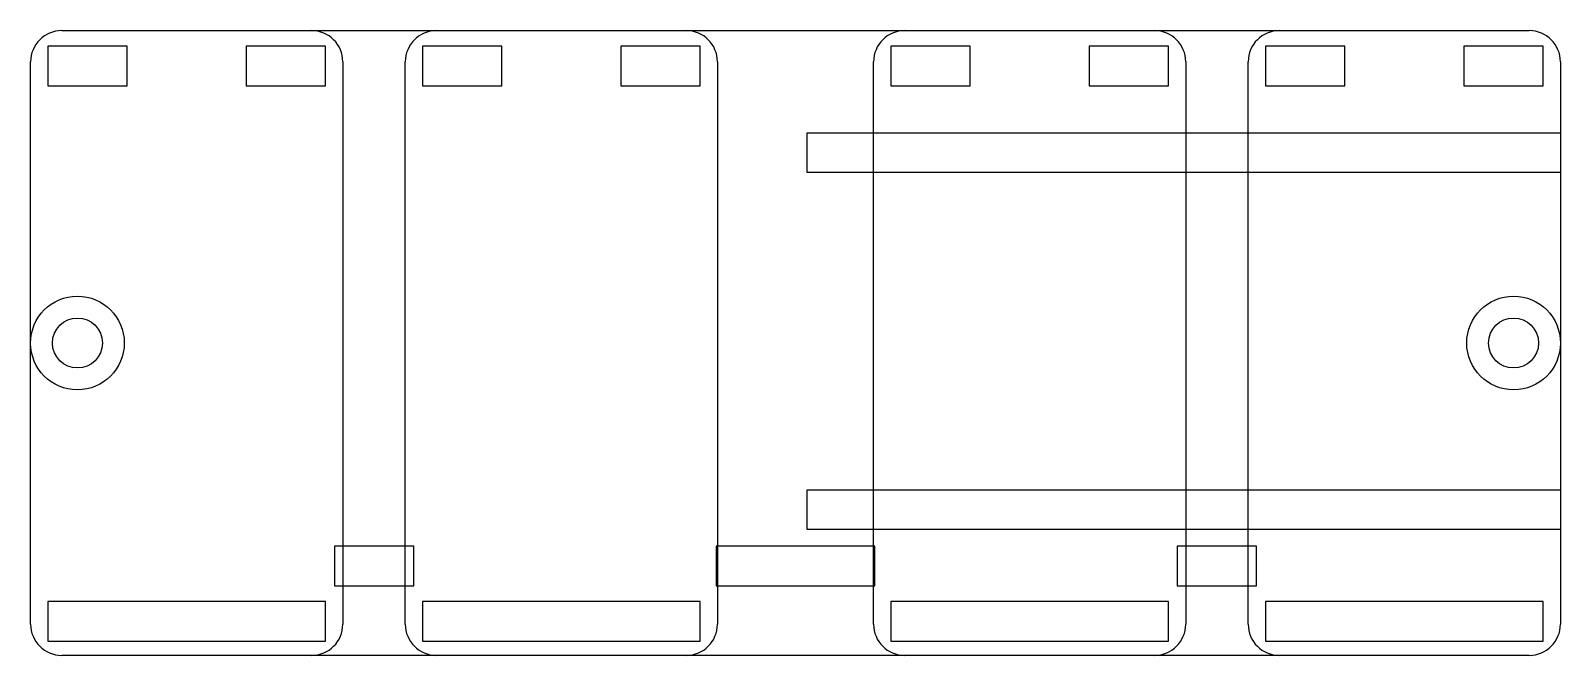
# Model space of a CAD drawing. Extents: x 0 to 98, y 0 to 40.
import ezdxf

# ---------------------------------------------------------------- set-up
doc = ezdxf.new("R2010")
doc.units = 0
doc.layers.get('0').update_dxf_attribs({"linetype": 'CONTINUOUS'})

msp = doc.modelspace()

# ---------------------------------------------------------------- linework, layer by layer
for p, q in [((2, 40), (96, 40)), ((2, 40), (18, 40)), ((26, 40), (42, 40)), ((56, 40), (72, 40)), ((80, 40), (96, 40)), ((1.11, 39), (1.11, 36.46)), ((6.19, 39), (1.11, 39)), ((6.19, 36.46), (6.19, 39)), ((13.81, 39), (13.81, 36.46)), ((18.89, 39), (13.81, 39)), ((18.89, 36.46), (18.89, 39)), ((25.11, 39), (25.11, 36.46)), ((30.19, 39), (25.11, 39)), ((30.19, 36.46), (30.19, 39)), ((37.81, 39), (37.81, 36.46)), ((42.89, 39), (37.81, 39)), ((42.89, 36.46), (42.89, 39)), ((55.11, 39), (55.11, 36.46)), ((60.19, 39), (55.11, 39)), ((60.19, 36.46), (60.19, 39)), ((67.81, 39), (67.81, 36.46)), ((72.89, 39), (67.81, 39)), ((72.89, 36.46), (72.89, 39)), ((79.11, 39), (79.11, 36.46)), ((84.19, 39), (79.11, 39)), ((84.19, 36.46), (84.19, 39)), ((91.81, 39), (91.81, 36.46)), ((96.89, 39), (91.81, 39)), ((96.89, 36.46), (96.89, 39)), ((0, 2), (0, 38)), ((0, 2), (0, 38)), ((20, 38), (20, 2)), ((24, 2), (24, 38)), ((44, 38), (44, 2)), ((54, 2), (54, 38)), ((74, 38), (74, 2)), ((78, 2), (78, 38)), ((98, 38), (98, 2)), ((98, 38), (98, 2)), ((1.11, 36.46), (6.19, 36.46)), ((13.81, 36.46), (18.89, 36.46)), ((25.11, 36.46), (30.19, 36.46)), ((37.81, 36.46), (42.89, 36.46)), ((55.11, 36.46), (60.19, 36.46)), ((67.81, 36.46), (72.89, 36.46)), ((79.11, 36.46), (84.19, 36.46)), ((91.81, 36.46), (96.89, 36.46)), ((49.74, 30.92), (49.74, 33.46)), ((49.74, 33.46), (98, 33.46)), ((98, 33.46), (98, 30.92)), ((98, 30.92), (49.74, 30.92)), ((49.74, 8.06), (49.74, 10.6)), ((49.74, 10.6), (98, 10.6)), ((98, 10.6), (98, 8.06)), ((98, 8.06), (49.74, 8.06)), ((19.46, 7), (19.46, 4.46)), ((24.54, 7), (19.46, 7)), ((24.54, 4.46), (24.54, 7)), ((43.92, 7), (43.92, 4.46)), ((54.08, 7), (43.92, 7)), ((54.08, 4.46), (54.08, 7)), ((73.46, 7), (73.46, 4.46)), ((78.54, 7), (73.46, 7)), ((78.54, 4.46), (78.54, 7)), ((19.46, 4.46), (24.54, 4.46)), ((43.92, 4.46), (54.08, 4.46)), ((73.46, 4.46), (78.54, 4.46)), ((1.11, 3.44), (1.11, 0.9)), ((18.89, 3.44), (1.11, 3.44)), ((18.89, 0.9), (18.89, 3.44)), ((25.11, 3.44), (25.11, 0.9)), ((42.89, 3.44), (25.11, 3.44)), ((42.89, 0.9), (42.89, 3.44)), ((55.11, 3.44), (55.11, 0.9)), ((72.89, 3.44), (55.11, 3.44)), ((72.89, 0.9), (72.89, 3.44)), ((79.11, 3.44), (79.11, 0.9)), ((96.89, 3.44), (79.11, 3.44)), ((96.89, 0.9), (96.89, 3.44)), ((1.11, 0.9), (18.89, 0.9)), ((96, 0), (2, 0)), ((18, 0), (2, 0)), ((25.11, 0.9), (42.89, 0.9)), ((42, 0), (26, 0)), ((55.11, 0.9), (72.89, 0.9)), ((72, 0), (56, 0)), ((79.11, 0.9), (96.89, 0.9)), ((96, 0), (80, 0))]:
    msp.add_line(p, q)
for centre, radius in [((3, 20), 3), ((95, 20), 3), ((3, 20), 1.6), ((95, 20), 1.6)]:
    msp.add_circle(centre, radius)
for centre, start, end in [((2, 38), 90, 180), ((2, 38), 90, 180), ((18, 38), 0, 90), ((26, 38), 90, 180), ((42, 38), 0, 90), ((56, 38), 90, 180), ((72, 38), 0, 90), ((80, 38), 90, 180), ((96, 38), 0, 90), ((96, 38), 0, 90), ((2, 2), 180, 270), ((2, 2), 180, 270), ((18, 2), 270, 0), ((26, 2), 180, 270), ((42, 2), 270, 0), ((56, 2), 180, 270), ((72, 2), 270, 0), ((80, 2), 180, 270), ((96, 2), 270, 0), ((96, 2), 270, 0)]:
    msp.add_arc(centre, 2, start, end)

doc.saveas('drawing.dxf')
